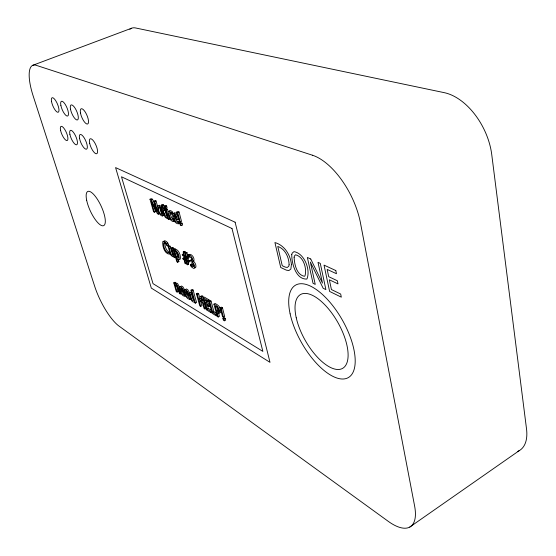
<?xml version="1.0" encoding="UTF-8"?>
<svg xmlns="http://www.w3.org/2000/svg" width="556" height="556" viewBox="0 0 556 556"><rect width="100%" height="100%" fill="white"/><g stroke="black" fill="none" stroke-linecap="round" stroke-linejoin="round"><path stroke-width="0.83" d="M159.704 207.207L160.642 211.377L162.199 213.865M191.528 293.714L192.8 298.558A1.918 0.688 62.8 0 0 193.662 299.726M164.771 242.777C164.93 246.204 165.994 250.728 169.337 252.341M174.723 214.352L174.813 216.062L176.238 216.757M181.52 287.508L181.597 289.002L182.945 289.808M186.462 290.447L186.531 291.956L187.9 292.769M170.421 212.156C170.226 214.658 171.137 218.779 173.91 219.405M173.861 213.316L174.355 212.649L175.752 213.073L177.948 216.208M163.811 241.45L164.402 240.713C166.501 240.88 168.204 243.041 168.433 245.05C166.362 247.024 166.098 242.423 163.937 242.798L163.693 243C163.353 246.489 164.784 251.249 168.107 252.938L169.08 252.299L169.622 254.217C164.472 253.96 162.164 245.94 162.811 241.561L163.165 241.304C165.271 241.478 166.967 243.639 167.196 245.655M169.365 211.099L169.872 210.502L171.227 210.912L172.555 212.156L173.062 213.984M180.7 286.486L181.569 285.999L182.952 286.952L184.912 290.447M185.635 289.419L186.517 288.939L187.921 289.905L189.902 293.429M174.417 250.631L175.661 250.019L175.39 249.053L174.521 248.581L173.277 249.192L174.146 249.658L174.417 250.631L175.23 250.11C178.205 251.944 179.532 256.351 179.088 259.673L178.059 259.749L176.593 258.394L177.67 262.224L178.907 261.612L178.261 259.311M175.661 250.019L176.481 249.498C179.449 251.326 180.783 255.739 180.332 259.061L179.734 259.305M178.81 223.283L179.908 223.185L179.421 221.406C176.808 224.019 174.278 220.51 173.875 217.917L177.593 219.759L178.886 219.147L178.309 217.16M174.779 251.931L175.223 251.534C178.052 251.534 180.047 261.306 176.245 257.136L174.779 251.931L176.023 251.326L177.482 256.531L178.768 257.671M175.244 285.548L176.447 284.943L178.295 291.455L177.1 292.06L175.244 285.548L175.675 285.172A2.933 1.022 63.2 0 1 176.537 285.478L177.586 287.306L179.352 293.429L180.2 293.943L181.395 293.332M187.733 257.727L188.053 259.902L189.339 260.604L189.652 261.737L188.394 262.362L188.081 261.23L186.795 260.528L186.371 257.623L187.775 258.387L189.04 257.769L188.727 256.636L187.483 255.962L187.018 252.688L186.392 252.355L185.134 252.973L185.753 253.307L186.225 256.58L187.469 257.254L190.006 255.955M409.758 527.074L519.158 450.701M190.798 292.018L191.41 291.844M223.449 317.344L224.7 316.677L222.47 307.802L221.316 307.12L220.051 307.788L222.595 316.83L223.449 317.344L221.205 308.469L220.051 307.788M222.928 318.407L224.179 317.74L225.229 318.373L225.694 320.117L224.436 320.784L223.394 320.145L222.928 318.407L223.978 319.047L224.436 320.784M223.978 319.047L225.229 318.373M220.232 308.149L218.765 305.974L217.062 304.612L215.165 303.493L213.914 304.153L217.201 316.392L218.202 317.003L219.446 316.336L218.432 312.548M216.611 313.417L213.942 311.812L211.037 301.06L210.05 300.483L208.806 301.13L209.793 301.713L212.698 312.465L216.027 314.481L217.278 313.82M210.404 305.911L209.16 306.565L208.771 305.126L205.407 303.117L204.504 299.788L208.118 301.936L209.362 301.282L208.966 299.844L204.379 297.133L203.142 297.78L206.443 309.866L211.023 312.646L212.26 311.992M212.698 312.465L213.942 311.812M221.205 308.469L222.47 307.802M216.611 311.061C220.788 314.022 217.903 306.092 215.29 306.147L216.611 311.061L217.855 310.401L219.488 311.235M209.16 306.565L205.796 304.542L207.02 309.032L208.257 308.385L211.871 310.561M208.771 305.126L210.015 304.473L206.644 302.471L206.193 300.81M200.549 300.72L201.925 305.744L200.702 306.384L199.09 300.525L202.398 302.506L204.01 308.385L204.969 308.969L206.2 308.33L202.905 296.265L201.939 295.695L200.702 296.334L202.002 301.081L198.694 299.1L197.394 294.381L196.442 293.818L197.679 293.186L198.631 293.742L199.924 298.468L201.911 299.649M203.142 297.78L207.722 300.49L208.966 299.844M205.407 303.117L206.644 302.471M209.793 301.713L211.037 301.06M195.344 303.131L196.56 302.499L193.106 290.037L192.223 289.516L190.993 290.142L192.077 294.027A4.747 1.696 62.9 0 0 190.187 292.47L189.408 292.977L189.339 294.18L191.222 299.851A3.35 1.195 62.8 0 0 192.522 301.56L193.398 302.089L194.204 301.686L194.454 302.589L195.344 303.131L191.883 290.663L190.993 290.142M190.173 299.545C189.763 297.217 185.614 297.543 185.641 293.714L189.221 295.868C188.512 293.498 187.636 290.183 184.912 289.523L184.62 289.683C183.779 293.158 186.823 301.227 191.382 298.919L190.319 298.843M200.702 296.334L201.668 296.904L202.905 296.265M198.694 299.1L199.924 298.468M197.394 294.381L198.631 293.742M191.883 290.663L193.106 290.037M185.315 292.574L188.053 294.214C187.699 293.13 186.76 290.329 185.245 291.066L185.315 292.574L186.531 291.956M180.387 289.613L183.084 291.233C182.729 290.169 181.798 287.376 180.311 288.119L180.387 289.613L181.597 289.002M177.1 292.06L176.259 291.552L173.771 282.83L174.973 282.226L175.814 282.726L176.092 283.699L176.891 283.226L177.628 283.643L179.79 287.654M173.771 282.83L174.612 283.331L175.814 282.726M192.091 259.721L190.506 260.18L191.382 260.542C193.759 257.226 187.636 257.178 187.984 254.947C190.965 254.711 192.932 258.401 192.772 261.021L192.508 261.424C192.501 262.606 195.962 265.976 194.378 268.326L193.641 268.409L191.987 267.36L190.937 266.317L190.451 264.552L191.709 263.926L193.926 266.067M188.081 261.23L189.339 260.604M184.133 257.755L182.882 258.373L183.195 259.499L184.418 260.173L184.891 263.391L185.502 263.725L186.753 263.106L186.135 262.766M192.126 261.619L193.391 260.986C195.059 262.592 196.629 265.407 195.642 267.686L194.906 267.777M185.502 263.725L185.037 260.507L186.323 261.216L186.788 264.441L187.407 264.781L188.658 264.163L188.428 262.55M184.877 259.485L186.19 260.208L185.76 257.275L184.453 256.559L184.877 259.485L186.135 258.867L185.815 256.67M186.795 260.528L188.053 259.902M185.454 254.106L185.099 251.653L184.481 251.326L183.223 251.944L183.834 252.278L184.314 255.545L185.572 254.919M187.984 254.947C191.236 252.619 194.371 257.456 194.037 260.389L193.391 260.986M186.225 256.58L187.483 255.962M183.834 252.278L185.099 251.653M173.305 254.648L172.992 254.44A1.355 0.486 63.9 0 1 172.311 253.529L170.101 246.19L169.246 245.731L168.009 246.329C169.573 249.477 169.08 254.78 172.652 256.74L173.451 256.184L173.736 257.192L174.605 257.671L175.835 257.067L174.667 252.904M176.245 257.136L177.482 256.531M182.882 258.373L184.272 259.138L183.841 256.246L182.57 255.551L182.257 254.426L183.515 253.807M185.753 253.307L187.018 252.688M168.009 246.329L168.864 246.794L171.081 254.127A1.355 0.486 63.8 0 0 171.762 255.044L172.374 255.35L173.09 254.884L171.158 248.039L172.402 247.434L173.263 247.906L174.202 251.236M171.158 248.039L172.019 248.511L173.263 247.906M174.146 249.658L175.39 249.053M167.127 245.613L168.433 245.05M168.864 246.794L170.101 246.19M166.64 243.695L167.877 243.097M181.291 225.646L180.79 223.811L179.796 223.31L180.297 225.145L181.291 225.646L182.583 225.027L182.083 223.192L181.089 222.699C175.668 226.973 171.714 217.723 172.77 213.49L173.069 213.254C176.016 213.608 176.857 217.361 177.593 219.759M180.22 222.032L181.52 221.413L179.067 212.024L177.976 211.502L176.676 212.114L179.414 221.629L180.22 222.032L177.767 212.642L176.676 212.114M180.79 223.811L182.083 223.192M173.653 221.357L173.152 219.537L172.631 220.009C170.08 219.648 169.587 216.152 169.038 214.067C168.461 209.668 173.437 217.465 171.269 212.76L169.003 211.078L168.086 211.697L168.162 213.949L169.698 218.376A4.212 1.564 64.6 0 0 171.213 220.523L172.742 221.496L174.931 220.746M173.528 216.673L176.363 218.07C176.085 216.993 174.925 213.831 173.437 214.957L173.528 216.673L174.813 216.062M168.114 211.621L167.446 209.223L166.564 208.792L165.285 209.39L167.968 218.981L168.843 219.418L170.122 218.814L169.67 217.215M177.767 212.642L179.067 212.024M171.269 212.76L172.555 212.156M165.778 208.236L167.057 207.638L166.591 205.949L165.584 205.47L164.305 206.067L164.778 207.749L165.778 208.236L165.306 206.547L164.305 206.067M161.365 205.101L162.234 205.518L163.005 208.285L164.618 209.07L165.896 208.472L164.284 207.687L163.513 204.928L162.644 204.504L161.365 205.101L162.137 207.861L161.553 207.576L162.825 206.978M167.446 209.223L164.993 210.411L163.388 209.626C163.304 213.587 165.737 216.055 167.273 218.557C163.367 217.674 163.992 211.85 162.512 209.195L161.928 208.91L161.553 207.576M153.991 205.783L155.645 211.607L154.394 212.19L151.308 201.369L157.355 213.671L158.356 214.171L159.614 213.58M162.234 205.518L163.513 204.928M165.306 206.547L166.591 205.949M163.005 208.285L164.284 207.687M155.458 205.282L152.511 199.256L151.253 198.652L149.988 199.229L151.246 199.833L156.778 211.141L153.942 201.14L155.207 200.556L156.048 200.959L157.605 206.478M153.942 201.14L154.776 201.543L156.048 200.959M151.246 199.833L152.511 199.256M32.748 65.309L131.508 28.252M220.336 312.778L221.003 312.382L221.107 310.797M185.419 294.534L183.723 293.672L182.146 290.871M190.395 297.536L188.672 296.654L187.344 294.52M158.828 206.019L158.363 205.859A4.274 1.557 64.8 0 0 157.543 206.533C157.654 209.98 158.814 215.089 162.498 216.194L162.776 215.978C163.332 212.468 161.685 208.215 158.828 206.019A4.267 1.564 64.8 0 1 159.628 205.275L162.137 207.555M162.922 215.457L164.041 215.38L164.242 213.636M173.493 255.982L173.889 256.135M165.285 209.39L166.168 209.82L168.843 219.418M179.421 221.406C177.531 222.761 175.877 219.69 175.411 218.119M178.08 221.997L178.622 223.797M154.394 212.19L153.567 211.773L149.988 199.229M182.257 254.426L183.702 255.211L183.223 251.944M184.314 255.545L185.607 256.246L185.134 252.973M188.394 262.362L186.941 261.556L187.407 264.781M190.451 264.552C194.746 270.508 194.315 262.738 190.889 261.577L190.506 260.18M188.039 263.822L188.658 264.163M178.031 261.125L178.907 261.612M177.67 262.224L176.801 261.737L173.277 249.192M213.914 304.153C217.229 305.543 220.927 309.664 219.474 313.341L216.979 312.451L218.202 317.003M177.454 290.948L178.295 291.455M207.02 309.032L210.634 311.214L211.023 312.646M200.702 306.384L199.75 305.807L196.442 293.818M167.474 216.451L166.258 214.699L164.618 209.07M220.628 309.053L220.94 310.039M174.612 283.331L174.89 284.304L175.376 283.845C179.185 285.172 178.629 291.08 180.2 293.943M154.776 201.543L158.356 214.171M172.019 248.511L174.605 257.671M187.469 257.254L187.775 258.387M201.668 296.904L204.969 308.969M191.709 263.926L192.195 265.685M207.242 304.646L208.257 308.385M208.806 301.13L212.1 313.299L216.416 315.919L216.027 314.481M207.722 300.49L208.118 301.936M216.764 306.307L217.855 310.401M517.636 451.451A50.068 25.437 54.4 0 0 526.511 428.808L491.74 154.533A54.836 33.881 63 0 0 444.307 92.671L135.546 27.96A37.134 14.741 68.2 0 0 129.847 29.294M291.42 264.496L290.864 269.041L288.842 270.577L286.284 270.126L280.724 267.492L274.921 242.541C284.616 245.321 290.461 254.877 291.42 264.496M294.117 257.233C294.43 264.156 296.417 274.539 304.257 276.297L304.973 275.908C307.072 268.729 303.673 256.712 295.57 254.787L294.381 256.038L294.117 257.233M158.432 207.791C158.022 214.067 165.076 218.557 160.503 208.806A2.426 0.883 64.8 0 0 159.551 207.61L158.919 207.305A2.446 0.89 64.8 0 0 158.432 207.791M291.761 254.648C291.657 263.426 295.91 279.703 306.898 279.063C310.79 270.084 304.528 253.411 293.992 251.625L292.192 253.126L291.761 254.648M190.312 294.339L191.584 299.184A1.918 0.681 62.8 0 0 192.445 300.351L193.856 300.428L192.425 295.278L190.826 293.971L190.312 294.339M179.498 287.098C179.456 290.628 181.159 296.028 185.19 296.529C184.773 294.263 180.644 294.409 180.714 290.746L184.245 292.873C183.529 290.531 182.674 287.237 179.977 286.583L179.498 287.098M289.106 264.795L288.786 266.213L287.313 267.436L285.249 267.109L282.24 265.726L277.764 246.426C285.284 248.991 288.967 257.331 289.106 264.795M312.444 155.221L36.168 65.309A38.837 12.03 67.1 0 0 33.117 95.806L94.749 286.493A34.896 10.244 63.6 0 0 119.012 326.087L388.199 521.299A53.126 21.406 56.7 0 0 414.588 505.877L360.483 223.005A58.693 28.975 63.2 0 0 312.444 155.221M235.105 222.205L115.572 167.592L151.308 288.084L270.001 362.345L235.105 222.205M310.734 259.006L307.371 257.463L313.035 283.31L315.238 284.387L310.366 262.084L323.175 288.279L325.892 289.606L320.291 263.398L318.018 262.356L322.473 283.108L310.734 259.006M335.803 270.536L324.037 265.122L329.618 291.427L341.315 297.161L340.675 294.048L331.425 289.551L329.367 279.8L337.992 283.901L337.339 280.752L328.707 276.68L327.171 269.41L336.463 273.719L335.803 270.536M231.998 228.509L121.479 176.787L153.025 283.65L262.863 351.392L231.998 228.509M51.527 101.56A7.86 2.474 67 0 0 57.998 112.284A7.86 2.474 67 0 0 55.968 101.109A7.86 2.474 67 0 0 51.527 101.56M60.882 105.508A7.992 2.565 67 0 0 67.575 116.044A7.992 2.565 67 0 0 65.233 104.389A7.992 2.565 67 0 0 60.882 105.508M70.508 109.226A8.131 2.662 66.9 0 0 77.353 119.971A8.131 2.662 66.9 0 0 75.053 108.128A8.131 2.662 66.9 0 0 70.508 109.226M80.495 113.083A8.277 2.766 66.9 0 0 87.501 124.044A8.277 2.766 66.9 0 0 85.242 112.02A8.277 2.766 66.9 0 0 80.495 113.083M60.555 130.278A7.728 2.426 66.5 0 0 67.047 140.578A7.728 2.426 66.5 0 0 64.767 129.465A7.728 2.426 66.5 0 0 60.555 130.278M69.889 134.323A7.86 2.509 66.4 0 0 76.519 144.824A7.86 2.509 66.4 0 0 74.282 133.544A7.86 2.509 66.4 0 0 69.889 134.323M79.508 138.27A7.992 2.606 66.3 0 0 86.236 149.23A7.992 2.606 66.3 0 0 84.283 138.006A7.992 2.606 66.3 0 0 79.508 138.27M89.683 143.413A8.131 2.704 66.3 0 0 96.73 153.72A8.131 2.704 66.3 0 0 94.04 141.662A8.131 2.704 66.3 0 0 89.683 143.413M86.666 200.264A18.848 5.928 65.1 0 0 102.964 225.819A18.848 5.928 65.1 0 0 97.578 199.562A18.848 5.928 65.1 0 0 86.666 200.264M296.237 317.796A42.492 18.612 60.3 0 0 341.113 369.031A42.492 18.612 60.3 0 0 327.352 307.531A42.492 18.612 60.3 0 0 296.237 317.796M290.128 313.848A53.223 23.324 60.3 0 0 346.235 378.497A53.223 23.324 60.3 0 0 329.506 301.741A53.223 23.324 60.3 0 0 290.128 313.848"/></g></svg>
